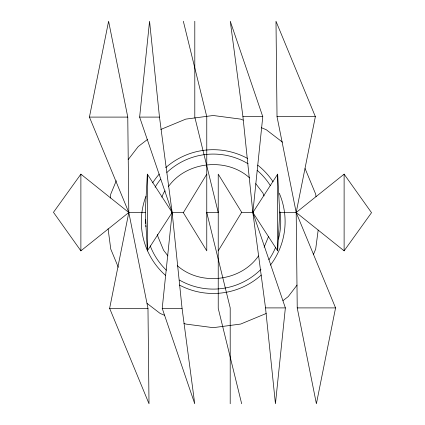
<?xml version="1.0" encoding="UTF-8"?>
<svg xmlns="http://www.w3.org/2000/svg" width="425" height="425" viewBox="0 0 425 425"><rect width="100%" height="100%" fill="white"/><g stroke="black" fill="none" stroke-linecap="round" stroke-linejoin="round"><path stroke-width="0.64" d="M147.337 174.16L145.276 212.319L147.337 250.84L172.146 212.5L159.481 117.098L149.558 21.25L139.634 117.098L172.146 212.5L182.065 308.348L194.73 403.75L162.222 308.348L172.146 212.5L147.337 174.16L147.337 250.84M277.663 250.84L279.724 212.681L277.663 174.16L252.854 212.5L265.519 307.902L275.442 403.75L285.366 307.902L252.854 212.5L242.935 116.652L230.27 21.25L262.777 116.652L252.854 212.5L277.663 250.84L277.663 174.16M110.234 198.055L110.75 194.135L116.301 180.731M318.182 230.09L315.685 249.045L313.411 254.527M89.431 117.098L108.603 21.25L127.771 117.098L128.807 212.5L147.974 308.348L149.01 403.75L109.634 308.348L128.807 212.5L89.431 117.098L127.771 117.098M296.193 212.5L315.366 116.652L275.99 21.25L277.026 116.652L296.193 212.5L335.569 307.902L316.397 403.75L297.229 307.902L296.193 212.5L344.117 174.16L371.53 212.681L344.117 250.84L296.193 212.5L279.671 212.5M161.84 197.142L163.583 192.934L165.166 190.867M264.095 247.238L268.579 236.422M206.768 174.16L183.334 212.681L206.768 250.84L206.768 116.652L183.334 21.25M218.232 250.84L241.666 212.319L218.232 174.16L218.232 308.348L241.666 403.75M128.807 212.5L80.883 174.16L53.47 212.319L80.883 250.84L128.807 212.5L145.329 212.5M128.169 159.657L138.205 146.577L147.618 139.352M168.332 186.74C186.251 161.314 226.594 157.011 249.613 177.894M258.496 255.924C240.869 281.536 200.552 286.338 177.337 265.678M297.059 285.09L288.23 296.602L282.997 300.613M160.783 129.466L185.762 119.122L213.217 115.504L240.672 119.122L243.111 120.132M266.257 313.459L240.672 324.057L213.217 327.67L185.762 324.057L183.935 323.297M242.935 116.652L262.777 116.652M277.026 116.652L315.366 116.652M139.634 117.098L159.481 117.098M171.679 212.5L183.616 212.5M206.438 212.5L218.562 212.5M241.384 212.5L253.321 212.5M265.519 307.902L285.366 307.902M297.229 307.902L335.569 307.902M109.634 308.348L147.974 308.348M162.222 308.348L182.065 308.348M261.386 127.702L266.257 129.721L282.476 142.163M164.438 315.228L160.177 313.459L147.098 303.423M255.722 183.643L262.852 192.934L264.095 195.936M167.939 255.924L163.583 250.245L157.856 236.422L157.601 234.488M305.086 168.55L315.685 194.135L316.03 196.748M118.32 267.32L110.75 249.045L108.083 228.778M218.232 212.5L194.799 117.098L194.799 21.25M206.768 212.5L230.201 307.902L230.201 403.75M344.117 174.16L344.117 250.84M80.883 174.16L80.883 250.84M280.017 211.799A67.511 67.511 0 0 1 278.428 239.062M275.713 247.122A67.511 67.511 0 0 1 268.903 259.76M260.955 269.328A67.511 67.511 0 0 1 179.462 280.054M166.403 270.236A67.511 67.511 0 0 1 150.232 245.894M145.908 226.801A67.511 67.511 0 0 1 145.817 225.494M145.732 223.539A67.511 67.511 0 0 1 145.732 219.64M155.077 187.271A67.511 67.511 0 0 1 160.671 179.196M166.876 172.492A67.511 67.511 0 0 1 248.088 163.779M257.125 170.308A67.511 67.511 0 0 1 270.342 185.608M279.252 193.178A71.883 71.883 0 0 1 270.443 265.088M261.237 275.081A71.883 71.883 0 0 1 179.531 285.09M165.681 275.517A71.883 71.883 0 0 1 145.961 196.201M152.633 182.888A71.883 71.883 0 0 1 159.29 174.053M165.681 167.663A71.883 71.883 0 0 1 247.472 158.392M257.752 165.16A71.883 71.883 0 0 1 273.089 181.804"/></g></svg>
